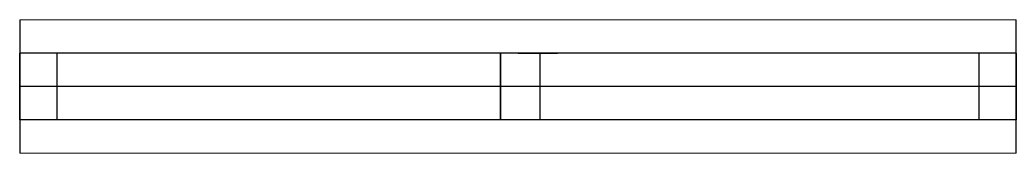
# Model space of a CAD drawing. Header units: metres. Extents: x -846 to 2173, y -239 to 2157.
# Drawn here: x 1004.928 to 1006.124, y 838.79 to 838.949 of the extents above; entities that cross this region are included whole.
import ezdxf

# ---------------------------------------------------------------- set-up
doc = ezdxf.new("R2010")
doc.units = ezdxf.units.M
doc.header["$MEASUREMENT"] = 0
for name, color, linetype, lineweight in [('interiors', 133, 'Continuous', 13), ('JO_ DOOR LINE', 50, 'Continuous', 18), ('JO_ELEVATION LINE', 3, 'Continuous', 20)]:
    doc.layers.add(name, color=color, linetype=linetype, lineweight=lineweight)

# ---------------------------------------------------------------- blocks, each defined once
blk = doc.blocks.new('WINDOW_1m')
at = {"layer": 'JO_ DOOR LINE', "linetype": 'ByBlock', "lineweight": 30}
for p, q in [((429.7081, 452.432), (429.7081, 452.2725)), ((430.9043, 452.2725), (430.9043, 452.432)), ((430.9043, 452.3921), (429.7081, 452.3921)), ((429.7081, 452.3124), (429.7081, 452.3921)), ((429.7524, 452.3921), (429.7524, 452.3124)), ((430.285, 452.3124), (430.285, 452.3921)), ((430.285, 452.3921), (430.285, 452.3921)), ((430.285, 452.3921), (430.285, 452.3124)), ((430.3062, 452.3921), (430.3535, 452.3921)), ((430.3323, 452.3921), (430.3323, 452.3124)), ((430.86, 452.3124), (430.86, 452.3921)), ((430.9043, 452.3921), (430.9043, 452.3124)), ((430.9043, 452.3523), (429.7081, 452.3523)), ((430.9043, 452.3124), (429.7081, 452.3124)), ((430.285, 452.3124), (430.285, 452.3124))]:
    blk.add_line(p, q, dxfattribs=at)
at = {"layer": 'JO_ELEVATION LINE', "linetype": 'ByBlock', "lineweight": -2}
for p, q in [((430.9043, 452.432), (429.7081, 452.432)), ((429.7081, 452.2725), (430.9043, 452.2725))]:
    blk.add_line(p, q, dxfattribs=at)

msp = doc.modelspace()

# ---------------------------------------------------------------- block references
at = {"layer": 'interiors'}
msp.add_blockref('WINDOW_1m', (575.2202, 386.5174), dxfattribs=at)

doc.saveas('drawing.dxf')
